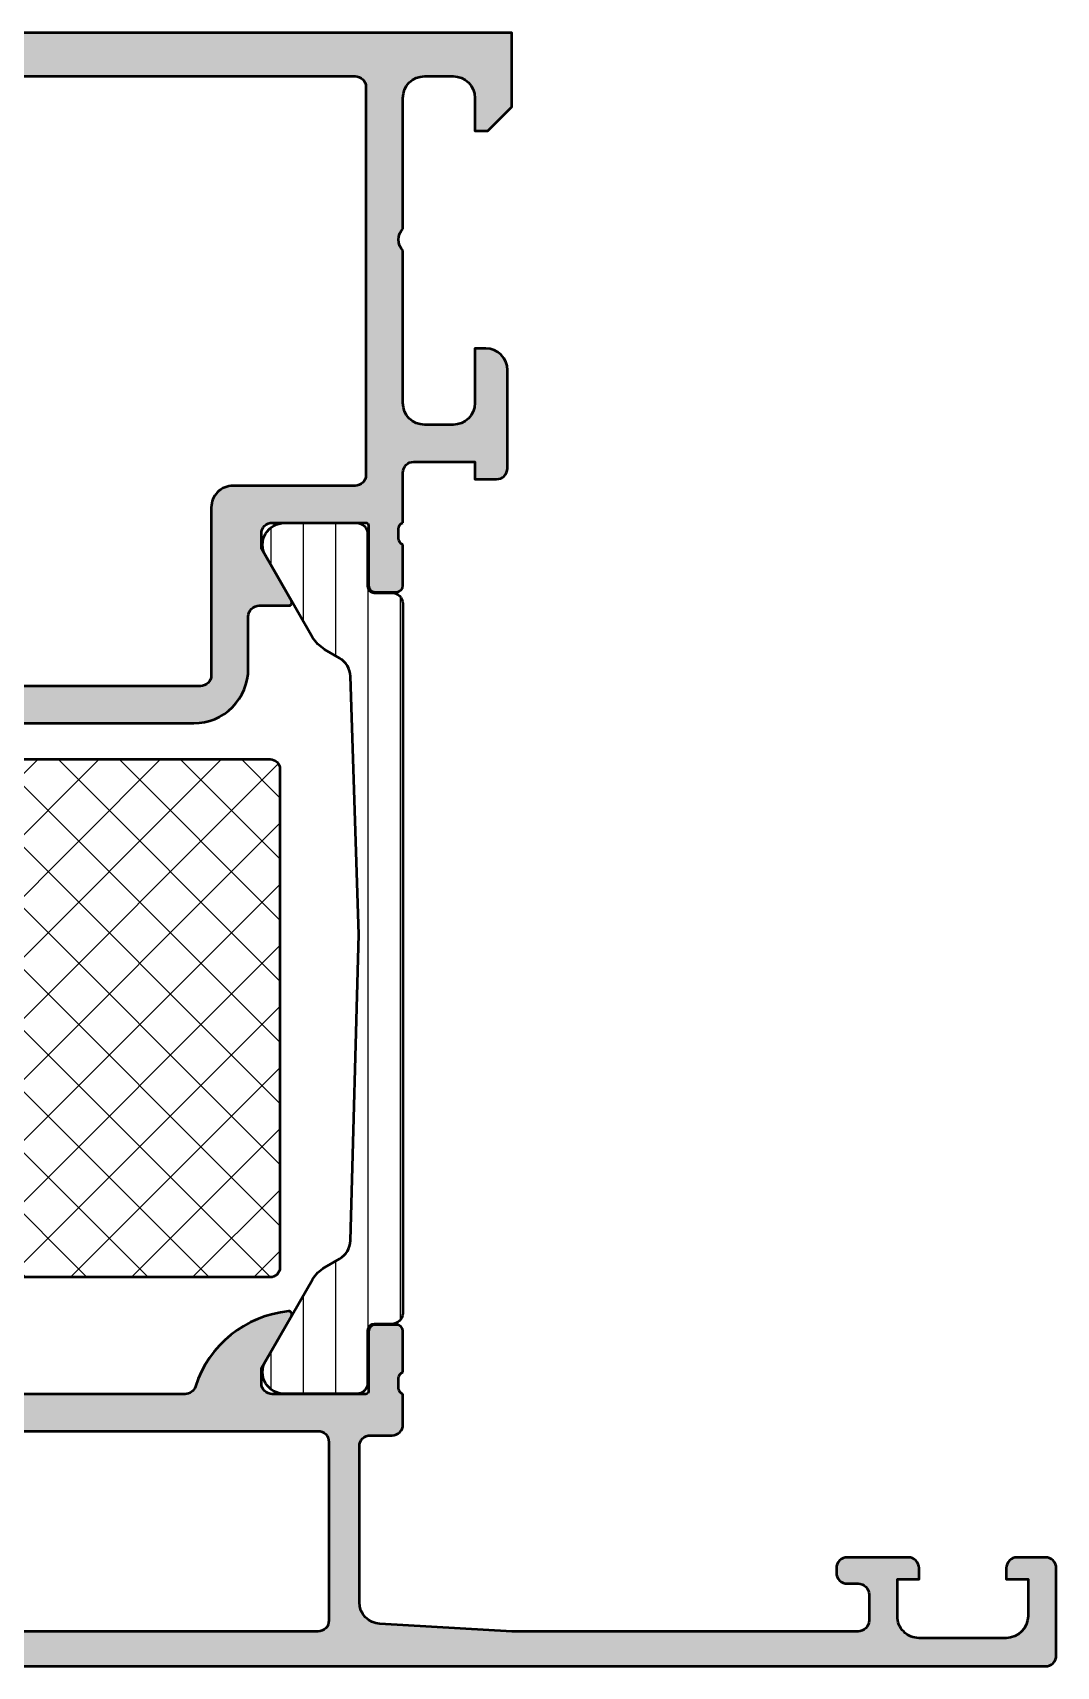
# Model space of a CAD drawing. Extents: x 0 to 94, y 0 to 75.
# Drawn here: x 47 to 94, y 0 to 75 of the extents above; entities that cross this region are included whole.
import ezdxf

# ---------------------------------------------------------------- set-up
doc = ezdxf.new("R2010")
doc.units = 0
for name, color, linetype, lineweight in [('0S-Alu contour', 7, 'Continuous', 50), ('0S-Alu hatch', 252, 'Continuous', 25), ('0S-Plastic contour', 254, 'Continuous', 50), ('0S-Plastic hatch', 253, 'Continuous', 25), ('0S-PT contour', 91, 'Continuous', 50), ('0S-PT hatch', 103, 'Continuous', 25)]:
    doc.layers.add(name, color=color, linetype=linetype, lineweight=lineweight)

# ---------------------------------------------------------------- blocks, each defined once
blk = doc.blocks.new('398040__D6423D9F_69EB_4BC4_9C92_536BFC3D5A5B_')
at = {"layer": '0S-Alu hatch'}
h = blk.add_hatch(color=256, dxfattribs=at)
edge = h.paths.add_edge_path()
edge.add_line((24.99995243549416, 75), (24.99995243549302, 71.60000610351605))
edge.add_line((24.99995243549302, 71.60000610351605), (26.09995090961514, 70.50000000000014))
edge.add_line((26.09995090961514, 70.50000000000014), (26.69994938373612, 70.50000000000011))
edge.add_line((26.69994938373612, 70.50000000000011), (26.69994938373578, 72.00012054488425))
edge.add_ellipse((27.69995490333399, 72.00011502528507), major_axis=(-1.000005519613444, 0), ratio=1, start_angle=270.0003162478584, end_angle=359.99968375205344, ccw=False)
edge.add_line((27.69994938373714, 73.00012054488329), (28.99994480608823, 73.00012054488323))
edge.add_ellipse((28.99996006500485, 72.0001281744037), major_axis=(-0.9999923705959503, 0), ratio=1, start_angle=179.9991257291162, end_angle=270.00087427819267, ccw=False)
edge.add_line((29.99995243548438, 72.00011291561464), (29.99994480609886, 65.99999995296697))
edge.add_ellipse((29.47499722586679, 65.50000761257805), major_axis=(-0.7249567590133342, 0), ratio=1, start_angle=136.3947622149098, end_angle=223.6052377851353, ccw=False)
edge.add_line((29.99994480609926, 65.00001527218951), (29.99999809265172, 57.99999972534704))
edge.add_ellipse((28.99993929492219, 58.00005852307638), major_axis=(-1.000058799458011, 0), ratio=1, start_angle=90.00336866361289, end_angle=179.996631336242, ccw=False)
edge.add_line((28.99999809265067, 56.99999972534684), (27.69994926452629, 56.99999972534735))
edge.add_ellipse((27.70003678120887, 58.00008712281035), major_axis=(-1.000087401292255, 0), ratio=1, start_angle=0.0050070680665044165, end_angle=89.99498610166597, ccw=False)
edge.add_line((26.69994938373544, 57.99999972534884), (26.69994938373581, 60.50001525878903))
edge.add_line((26.69994938373581, 60.50001525878903), (26.19994938372569, 60.50001525878887))
edge.add_arc((26.19992649467931, 59.5000381462446), 0.9999771128062166, 89.9986885242292, 180.0034971356453)
edge.add_line((25.19994938373578, 59.4999771111102), (25.20001041889223, 54.99999972534706))
edge.add_arc((25.69997967827181, 54.99997661371029), 0.4999692599137589, 179.9973514386468, 270.0035228322613)
edge.add_line((25.70001041889271, 54.50000735474157), (26.70001041889192, 54.49999972534715))
edge.add_line((26.70001041889192, 54.49999972534715), (26.70001041889192, 55.29999514771066))
edge.add_line((26.70001041889192, 55.29999514771066), (29.49999809265192, 55.29999514771057))
edge.add_ellipse((29.49999809265197, 54.79999514771072), major_axis=(-0.4999999999998579, 0), ratio=1, start_angle=180, end_angle=270.00000000000614, ccw=False)
edge.add_line((29.99999809265183, 54.79999514771072), (29.99999809265137, 52.50033720962844))
edge.add_ellipse((29.92116164610833, 52.23281661763532), major_axis=(-0.2788950563274364, 0), ratio=1, start_angle=178.8354106259032, end_angle=253.5801235805065, ccw=False)
edge.add_line((30.19999909265138, 52.22714820963695), (30.19999909265138, 51.77355420963696))
edge.add_ellipse((29.92113099700821, 51.76789355015989), major_axis=(-0.2789255417371471, 0), ratio=1, start_angle=106.42459455535419, end_angle=181.1628700728881, ccw=False)
edge.add_line((29.99999809265137, 51.50035020963695), (29.99999809265137, 49.62033920962844))
edge.add_arc((30.29999809265138, 49.62033920962844), 0.3000000000000043, 180, 270)
edge.add_line((30.29999809265138, 49.32033920962844), (31.27997241169416, 49.32033920962844))
edge.add_arc((31.27997241169416, 49.62033920962845), 0.3000000000000043, 269.9999999999993, 360)
edge.add_line((31.57997241169416, 49.62033920962845), (31.57997241169416, 52.38033720962843))
edge.add_ellipse((31.69997241169375, 52.38033720962842), major_axis=(-0.1199999999995818, 0), ratio=1, start_angle=270.0000000000034, end_angle=360, ccw=False)
edge.add_line((31.69997241169374, 52.500337209628), (35.99995505402013, 52.50034669530624))
edge.add_ellipse((35.99996537413063, 52.00035701541654), major_axis=(-0.4999896799961939, 0), ratio=1, start_angle=179.9988173780284, end_angle=270.00118262196145, ccw=False)
edge.add_line((36.49995505402033, 52.00034669530595), (36.4999550540201, 51.30034974706417))
edge.add_line((36.4999550540201, 51.30034974706417), (35.11171042511422, 48.89582399022776))
edge.add_arc((35.23867146797479, 48.83914027023604), 0.1390401039856604, 155.9408883990604, 266.6087467658954)
edge.add_line((35.23044669220398, 48.70034364354842), (36.59995505401506, 48.70034364354841))
edge.add_ellipse((36.59995505401982, 48.20034364354854), major_axis=(-0.4999999999998721, 0), ratio=1, start_angle=180, end_angle=270.0000000005455, ccw=False)
edge.add_line((37.0999550540197, 48.20034364354854), (37.09995505402029, 45.80003967285242))
edge.add_arc((39.59995505402071, 45.8000396728522), 2.500000000000415, 180, 270)
edge.add_line((39.59995505402071, 43.30003967285178), (54.39983322620389, 43.30003967285211))
edge.add_arc((54.3998332262039, 45.80003967285222), 2.500000000000113, 269.9999999999998, 360)
edge.add_line((56.89983322620402, 45.80003967285222), (56.89983322620401, 48.20034364354868))
edge.add_ellipse((57.39983322620318, 48.20034364354857), major_axis=(-0.4999999999991687, 0), ratio=1, start_angle=269.99999999941866, end_angle=360, ccw=False)
edge.add_line((57.39983322620825, 48.70034364354774), (58.76934158802057, 48.70034364354774))
edge.add_arc((58.76111681224931, 48.83914027023583), 0.1390401039861504, 273.3912532342744, 384.0591116010899)
edge.add_line((58.88807785511018, 48.89582399022808), (57.49983322620393, 51.30034974706317))
edge.add_line((57.49983322620393, 51.30034974706317), (57.49983322620416, 52.00034669530556))
edge.add_ellipse((57.99982290609392, 52.00035701541648), major_axis=(-0.4999896799962792, 0), ratio=1, start_angle=-90.00118262192979, end_angle=0.0011826219716795094, ccw=False)
edge.add_line((57.99983322620415, 52.50034669530625), (62.29989964477818, 52.5003372094434))
edge.add_ellipse((62.29989964477819, 52.38038557645545), major_axis=(-0.1199516329879557, 0), ratio=1, start_angle=180, end_angle=270.0000000000034, ccw=False)
edge.add_line((62.41985127776614, 52.38038557645545), (62.41985127776615, 49.62038757645546))
edge.add_arc((62.71985127776616, 49.62038757645546), 0.3000000000000078, 180, 269.9999999999986)
edge.add_line((62.71985127776615, 49.32038757645544), (63.69982559680894, 49.32038757645544))
edge.add_arc((63.69982559680894, 49.62038757645544), 0.3000000000000043, 270, 360)
edge.add_line((63.99982559680895, 49.62038757645544), (63.99982559680894, 51.50039857646396))
edge.add_ellipse((64.0786926924521, 51.7679419169869), major_axis=(-0.2789255417371579, 0), ratio=1, start_angle=-1.1628700728853119, end_angle=73.57540544464553, ccw=False)
edge.add_line((63.79982459680894, 51.77360257646395), (63.79982459680894, 52.22719657646395))
edge.add_ellipse((64.07866204335198, 52.2328649844623), major_axis=(-0.2788950563274444, 0), ratio=1, start_angle=-73.58012358050678, end_angle=1.1645893740924862, ccw=False)
edge.add_line((63.99982559680895, 52.50038557645543), (63.99982559680974, 54.79999514771055))
edge.add_ellipse((64.49982559680988, 54.79999514771055), major_axis=(-0.5000000000001421, 0), ratio=1, start_angle=270.0000000000049, end_angle=360, ccw=False)
edge.add_line((64.49982559680984, 55.29999514771069), (67.29981327056917, 55.29999514771077))
edge.add_line((67.29981327056917, 55.29999514771077), (67.29981327056917, 54.49999972534715))
edge.add_line((67.29981327056917, 54.49999972534715), (68.29981327056919, 54.50000735474154))
edge.add_arc((68.29984401118968, 54.99997661370997), 0.4999692599134721, 269.9964771677863, 360.0026485613531)
edge.add_line((68.79981327056898, 54.99999972534698), (68.79987430572521, 59.49999972534691))
edge.add_arc((67.79978683515606, 59.49991225477811), 1.000087474394374, 0.0050112559646679, 89.99498874390596)
edge.add_line((67.79987430572521, 60.49999972534727), (67.29987430572521, 60.49999972534727))
edge.add_line((67.29987430572521, 60.49999972534727), (67.2998743057251, 57.99999972534749))
edge.add_ellipse((66.29978690825193, 58.00008712280988), major_axis=(-1.00008740129199, 0), ratio=1, start_angle=90.00501389832527, end_angle=179.994992931788, ccw=False)
edge.add_line((66.29987442493436, 56.99999972534715), (64.99982559680984, 56.99999972534738))
edge.add_ellipse((64.99988439453864, 58.00005852307641), major_axis=(-1.000058799457517, 0), ratio=1, start_angle=0.0033686637580103707, end_angle=89.99663133636858, ccw=False)
edge.add_line((63.99982559680961, 57.99999972534539), (63.99982559680962, 64.99999972534727))
edge.add_ellipse((64.52466493712814, 65.49999972534727), major_axis=(-0.7248836686986221, 0), ratio=1, start_angle=-43.61157673630481, end_angle=43.611576736304926, ccw=False)
edge.add_line((63.99982559680961, 65.99999972534727), (63.99982559680973, 72.00043483925435))
edge.add_ellipse((64.99988040549736, 72.00038766035017), major_axis=(-1.000054809800514, 0), ratio=1, start_angle=270.0031401344282, end_angle=359.997296995918, ccw=False)
edge.add_line((64.99982559680879, 73.00044246864877), (66.29987442493453, 73.00044246864852))
edge.add_ellipse((66.29978797931878, 72.0003561415644), major_axis=(-1.000086330820204, 0), ratio=1, start_angle=180.0053828449331, end_angle=269.9950474586109, ccw=False)
edge.add_line((67.29987430572545, 72.00045009804212), (67.2998743057251, 70.49999257278967))
edge.add_line((67.2998743057251, 70.49999257278967), (67.89984989166341, 70.49999257278986))
edge.add_line((67.89984989166341, 70.49999257278986), (68.99982548237324, 71.5999679203088))
edge.add_line((68.99982548237324, 71.5999679203088), (68.99982548237338, 75.00000000000034))
edge.add_line((68.99982548237338, 75.00000000000034), (24.99995243549416, 75))
edge = h.paths.add_edge_path()
edge.add_ellipse((32.19994785808963, 72.50000305175814), major_axis=(-0.5000000002325466, 0), ratio=1, start_angle=269.99825147215273, end_angle=360, ccw=False)
edge.add_line((32.19996311687363, 73.00000305175784), (61.79981033802074, 73.00000305175809))
edge.add_ellipse((61.79980759715278, 72.50000031089013), major_axis=(-0.500002740875468, 0), ratio=1, start_angle=180.0003140784808, end_angle=269.9996859213895, ccw=False)
edge.add_line((62.29981033802074, 72.50000305175763), (62.29981033802051, 54.70034974706374))
edge.add_ellipse((61.79981033802034, 54.70034974706374), major_axis=(-0.5000000000001706, 0), ratio=1, start_angle=90.00000000000648, end_angle=180, ccw=False)
edge.add_line((61.7998103380204, 54.20034974706357), (56.19983780384075, 54.20034974706414))
edge.add_arc((56.19983575667692, 53.20035179422808), 0.9999979528381494, 89.99988270591233, 180.0001172937092)
edge.add_line((55.19983780384087, 53.20034974706402), (55.19981491565716, 45.49999694824267))
edge.add_ellipse((54.6998041834736, 45.50003819936842), major_axis=(-0.5000107338851818, 0), ratio=1, start_angle=90.00210403669132, end_angle=179.99527307066, ccw=False)
edge.add_line((54.69982254505169, 45.00002746582038), (39.2999657351727, 45.00002746582048))
edge.add_ellipse((39.29998409675091, 45.50003819936842), major_axis=(-0.5000107338850684, 0), ratio=1, start_angle=0.004726929340108654, end_angle=89.99789596329572, ccw=False)
edge.add_line((38.79997336456746, 45.49999694824225), (38.79995047638363, 53.20034974707034))
edge.add_arc((37.79995252354741, 53.20035179422757), 0.99999795283832, 359.9998827062908, 450.0001172940974)
edge.add_line((37.79995047638341, 54.20034974706379), (32.19994785785674, 54.20034974706379))
edge.add_ellipse((32.19994785785685, 54.70034974706369), major_axis=(-0.4999999999998864, 0), ratio=1, start_angle=0, end_angle=89.99999999998698, ccw=False)
edge.add_line((31.69994785785696, 54.70034974706369), (31.69994785785708, 72.50000305175814))
at = {"layer": '0S-Alu contour', "color": 7}
for points in [[(24.99995243549416, 75), (24.99995243549302, 71.60000610351605), (26.09995090961514, 70.50000000000014), (26.69994938373612, 70.50000000000011), (26.69994938373578, 72.00012054488425)], [(67.29987430572545, 72.00045009804212), (67.2998743057251, 70.49999257278967), (67.89984989166341, 70.49999257278986), (68.99982548237324, 71.5999679203088), (68.99982548237338, 75.00000000000034), (24.99995243549416, 75)], [(27.69994938373714, 73.00012054488329), (28.99994480608823, 73.00012054488323)], [(32.19996311687363, 73.00000305175784), (61.79981033802074, 73.00000305175809)], [(64.99982559680879, 73.00044246864877), (66.29987442493453, 73.00044246864852)], [(31.69994785785696, 54.70034974706369), (31.69994785785708, 72.50000305175814)], [(62.29981033802074, 72.50000305175763), (62.29981033802051, 54.70034974706374)], [(63.99982559680961, 65.99999972534727), (63.99982559680973, 72.00043483925435)], [(29.99995243548438, 72.00011291561464), (29.99994480609886, 65.99999995296697)], [(29.99994480609926, 65.00001527218951), (29.99999809265172, 57.99999972534704)], [(63.99982559680961, 57.99999972534539), (63.99982559680962, 64.99999972534727)], [(26.69994938373544, 57.99999972534884), (26.69994938373581, 60.50001525878903), (26.19994938372569, 60.50001525878887)], [(67.79987430572521, 60.49999972534727), (67.29987430572521, 60.49999972534727), (67.2998743057251, 57.99999972534749)], [(25.19994938373578, 59.4999771111102), (25.20001041889223, 54.99999972534706)], [(68.79981327056898, 54.99999972534698), (68.79987430572521, 59.49999972534691)], [(28.99999809265067, 56.99999972534684), (27.69994926452629, 56.99999972534735)], [(66.29987442493436, 56.99999972534715), (64.99982559680984, 56.99999972534738)], [(25.70001041889271, 54.50000735474157), (26.70001041889192, 54.49999972534715), (26.70001041889192, 55.29999514771066), (29.49999809265192, 55.29999514771057)], [(29.99999809265183, 54.79999514771072), (29.99999809265137, 52.50033720962844)], [(63.99982559680895, 52.50038557645543), (63.99982559680974, 54.79999514771055)], [(64.49982559680984, 55.29999514771069), (67.29981327056917, 55.29999514771077), (67.29981327056917, 54.49999972534715), (68.29981327056919, 54.50000735474154)], [(37.79995047638341, 54.20034974706379), (32.19994785785674, 54.20034974706379)], [(61.7998103380204, 54.20034974706357), (56.19983780384075, 54.20034974706414)], [(31.69997241169374, 52.500337209628), (35.99995505402013, 52.50034669530624)], [(38.79997336456746, 45.49999694824225), (38.79995047638363, 53.20034974707034)], [(55.19983780384087, 53.20034974706402), (55.19981491565716, 45.49999694824267)], [(57.99983322620415, 52.50034669530625), (62.29989964477818, 52.5003372094434)], [(30.19999909265138, 52.22714820963695), (30.19999909265138, 51.77355420963696)], [(31.57997241169416, 49.62033920962845), (31.57997241169416, 52.38033720962843)], [(36.49995505402033, 52.00034669530595), (36.4999550540201, 51.30034974706417), (35.11171042511422, 48.89582399022776)], [(58.88807785511018, 48.89582399022808), (57.49983322620393, 51.30034974706317), (57.49983322620416, 52.00034669530556)], [(62.41985127776614, 52.38038557645545), (62.41985127776615, 49.62038757645546)], [(63.79982459680894, 51.77360257646395), (63.79982459680894, 52.22719657646395)], [(29.99999809265137, 51.50035020963695), (29.99999809265137, 49.62033920962844)], [(63.99982559680895, 49.62038757645544), (63.99982559680894, 51.50039857646396)], [(30.29999809265138, 49.32033920962844), (31.27997241169416, 49.32033920962844)], [(62.71985127776615, 49.32038757645544), (63.69982559680894, 49.32038757645544)], [(35.23044669220398, 48.70034364354842), (36.59995505401506, 48.70034364354841)], [(37.0999550540197, 48.20034364354854), (37.09995505402029, 45.80003967285242)], [(56.89983322620402, 45.80003967285222), (56.89983322620401, 48.20034364354868)], [(57.39983322620825, 48.70034364354774), (58.76934158802057, 48.70034364354774)], [(54.69982254505169, 45.00002746582038), (39.2999657351727, 45.00002746582048)], [(39.59995505402071, 43.30003967285178), (54.39983322620389, 43.30003967285211)]]:
    blk.add_lwpolyline(points, dxfattribs=at)
at = {"layer": '0S-Alu contour', "color": 7, "extrusion": (0, 0, -1)}
for centre, radius, start, end in [((-27.69995490333399, 72.00011502528507), 1.000005519613444, 0.0003162479465275, 89.9996837521416), ((-28.99996006500485, 72.0001281744037), 0.9999923705959503, 89.99912572180733, 180.0008742708838), ((-32.19994785808963, 72.50000305175814), 0.5000000002325466, 0, 90.00174852784727), ((-61.79980759715278, 72.50000031089013), 0.500002740875468, 90.00031407861044, 179.9996859215192), ((-64.99988040549736, 72.00038766035017), 1.000054809800514, 0.0027030040819815, 89.9968598655718), ((-66.29978797931878, 72.0003561415644), 1.000086330820204, 90.00495254138909, 179.9946171550669), ((-29.47499722586679, 65.50000761257805), 0.7249567590133342, 136.3947622148647, 223.6052377850902), ((-64.52466493712814, 65.49999972534727), 0.7248836686986221, 316.3884232636951, 43.61157673630487), ((-27.70003678120887, 58.00008712281035), 1.000087401292255, 270.005013898334, 359.9949929319335), ((-28.99993929492219, 58.00005852307638), 1.000058799458011, 180.003368663758, 269.9966313363871), ((-64.99988439453864, 58.00005852307641), 1.000058799457517, 270.0033686636314, 359.996631336242), ((-66.29978690825193, 58.00008712280988), 1.00008740129199, 180.0050070682121, 269.9949861016747), ((-29.49999809265197, 54.79999514771072), 0.4999999999998579, 89.99999999999388, 180), ((-64.49982559680988, 54.79999514771055), 0.5000000000001421, 0, 89.99999999999511), ((-32.19994785785685, 54.70034974706369), 0.4999999999998864, 270.000000000013, 0), ((-61.79981033802034, 54.70034974706374), 0.5000000000001706, 180, 269.9999999999935), ((-29.92116164610833, 52.23281661763532), 0.2788950563274364, 106.4198764194935, 181.1645893740969), ((-31.69997241169375, 52.38033720962842), 0.1199999999995818, 0, 89.99999999999662), ((-35.99996537413063, 52.00035701541654), 0.4999896799961939, 89.99881737803852, 180.0011826219717), ((-57.99982290609392, 52.00035701541648), 0.4999896799962792, 359.9988173780283, 90.00118262192973), ((-62.29989964477819, 52.38038557645545), 0.1199516329879557, 89.99999999999662, 180), ((-64.07866204335198, 52.2328649844623), 0.2788950563274444, 358.8354106259075, 73.58012358050688), ((-29.92113099700821, 51.76789355015989), 0.2789255417371471, 178.8371299271119, 253.5754054446458), ((-64.0786926924521, 51.7679419169869), 0.2789255417371579, 286.4245945553545, 1.162870072885284), ((-36.59995505401982, 48.20034364354854), 0.4999999999998721, 89.99999999945447, 180), ((-57.39983322620318, 48.20034364354857), 0.4999999999991687, 0, 90.00000000058134), ((-39.29998409675091, 45.50003819936842), 0.5000107338850684, 270.0021040367043, 359.9952730706599), ((-54.6998041834736, 45.50003819936842), 0.5000107338851818, 180.0047269293401, 269.9978959633087)]:
    blk.add_arc(centre, radius, start, end, dxfattribs=at)
at = {"layer": '0S-Alu contour', "color": 7}
for centre, radius, start, end in [((26.19992649467931, 59.5000381462446), 0.9999771128062166, 89.9986885242292, 180.0034971356453), ((67.79978683515606, 59.49991225477811), 1.000087474394374, 0.0050112559646679, 89.99498874390596), ((25.69997967827181, 54.99997661371029), 0.4999692599137589, 179.9973514386468, 270.0035228322613), ((68.29984401118968, 54.99997661370997), 0.4999692599134721, 269.9964771677863, 0.0026485613531484), ((37.79995252354741, 53.20035179422757), 0.99999795283832, 359.9998827062908, 90.00011729409745), ((56.19983575667692, 53.20035179422808), 0.9999979528381494, 89.99988270591233, 180.0001172937092), ((30.29999809265138, 49.62033920962844), 0.3000000000000043, 180, 270), ((31.27997241169416, 49.62033920962845), 0.3000000000000043, 269.9999999999993, 0), ((62.71985127776616, 49.62038757645546), 0.3000000000000078, 180, 269.9999999999986), ((63.69982559680894, 49.62038757645544), 0.3000000000000043, 270, 0), ((35.23867146797479, 48.83914027023604), 0.1390401039856604, 155.9408883990604, 266.6087467658954), ((58.76111681224931, 48.83914027023583), 0.1390401039861504, 273.3912532342744, 24.05911160108992), ((39.59995505402071, 45.8000396728522), 2.500000000000415, 180, 270), ((54.3998332262039, 45.80003967285222), 2.500000000000113, 269.9999999999998, 0)]:
    blk.add_arc(centre, radius, start, end, dxfattribs=at)
blk = doc.blocks.new('284163__546F967D_6F1C_4432_9A9B_F258672EC8F9___E238F532_0424_4EE8_80FB_3E079878CF93_')
at = {"layer": '0S-Plastic hatch'}
h = blk.add_hatch(dxfattribs=at)
h.set_pattern_fill('ANSI31', color=256, scale=0.4680000000000001, angle=45, style=0)
h.set_pattern_definition([(90, (0, 0), (-1.4859, 0), [])])
edge = h.paths.add_edge_path()
edge.add_line((63.98998226549861, 48.79000032109066), (63.98997958752875, 16.20999700093947))
edge.add_ellipse((63.48998226549843, 16.20999432203023), major_axis=(-0.4999973220374942, 0), ratio=1, start_angle=89.99969301797529, end_angle=180.000306982385, ccw=False)
edge.add_line((63.48997958658924, 15.70999699999991), (62.67964825325612, 15.70999700000002))
edge.add_arc((62.67964825325612, 15.40999699999995), 0.3000000000000682, 90, 180)
edge.add_line((62.37964825325605, 15.40999699999995), (62.37998288256221, 13.00999861706371))
edge.add_ellipse((61.87998690512351, 13.00999597743874), major_axis=(-0.4999959774456685, 0), ratio=1, start_angle=89.99969751880508, end_angle=180.0003024817733, ccw=False)
edge.add_line((61.87998426549836, 12.51000000000004), (58.5648215786822, 12.51000000000002))
edge.add_ellipse((58.55294413560235, 13.50992946068495), major_axis=(-0.9999999999998795, 0), ratio=1, start_angle=-29.999996599349117, end_angle=90.68054336164488, ccw=False)
edge.add_line((57.68691870214174, 14.00992940928407), (59.85388223066275, 17.76322085329159))
edge.add_ellipse((61.1529203808524, 17.01322093039322), major_axis=(-1.499999999998574, 0), ratio=1, start_angle=299.9950461054335, end_angle=330.0000034006368, ccw=False)
edge.add_line((60.40303270079153, 18.31232387754123), (61.09103378641191, 18.70946217909628))
edge.add_arc((60.59110866637054, 19.57553081052881), 0.9999999999998941, 299.995046105458, 358.0947021428511)
edge.add_line((61.5905558123444, 19.54228321806741), (61.97199781892186, 33.59999999905989))
edge.add_line((61.97199781892186, 33.59999999905989), (61.5905558123444, 45.4577167819324))
edge.add_arc((60.5911086663701, 45.42446918947081), 1.000000000000317, 1.90529785715967, 60.00495389454986)
edge.add_line((61.09103378641157, 46.29053782090376), (60.40303270079153, 46.68767612245876))
edge.add_ellipse((61.15292038085328, 47.98677906960756), major_axis=(-1.499999999999699, 0), ratio=1, start_angle=29.999996599353096, end_angle=60.004953894552216, ccw=False)
edge.add_line((59.85388223066252, 47.23677914670886), (57.68691870214161, 50.99007059071592))
edge.add_ellipse((58.55294413560224, 51.49007053931506), major_axis=(-0.9999999999999148, 0), ratio=1, start_angle=-90.68054336164442, end_angle=29.9999965993498, ccw=False)
edge.add_line((58.56482157868208, 52.49000000000002), (61.87998426549848, 52.49000000000002))
edge.add_ellipse((61.87998690512357, 51.9900040225612), major_axis=(-0.4999959774457893, 0), ratio=1, start_angle=179.9996975194317, end_angle=270.0003024811883, ccw=False)
edge.add_line((62.37998288256239, 51.99000138294152), (62.37964825325616, 49.59000299999998))
edge.add_arc((62.67964825325609, 49.59000299999994), 0.2999999999999687, 180, 270.0000000000054)
edge.add_line((62.67964825325612, 49.29000299999997), (63.48997958658936, 49.29000299999997))
edge.add_ellipse((63.48998226551284, 48.7900030000142), major_axis=(-0.4999999999929444, 0), ratio=1, start_angle=179.9996930188024, end_angle=270.00030698201886, ccw=False)
at = {"layer": '0S-Plastic contour', "color": 7}
for points in [[(58.56482157868208, 52.49000000000002), (61.87998426549848, 52.49000000000002)], [(62.37998288256239, 51.99000138294152), (62.37964825325616, 49.59000299999998)], [(59.85388223066252, 47.23677914670886), (57.68691870214161, 50.99007059071592)], [(62.67964825325612, 49.29000299999997), (63.48997958658936, 49.29000299999997)], [(63.98998226549861, 48.79000032109066), (63.98997958752875, 16.20999700093947)], [(61.09103378641157, 46.29053782090376), (60.40303270079153, 46.68767612245876)], [(61.5905558123444, 19.54228321806741), (61.97199781892186, 33.59999999905989), (61.5905558123444, 45.4577167819324)], [(60.40303270079153, 18.31232387754123), (61.09103378641191, 18.70946217909628)], [(57.68691870214174, 14.00992940928407), (59.85388223066275, 17.76322085329159)], [(62.37964825325605, 15.40999699999995), (62.37998288256221, 13.00999861706371)], [(63.48997958658924, 15.70999699999991), (62.67964825325612, 15.70999700000002)], [(61.87998426549836, 12.51000000000004), (58.5648215786822, 12.51000000000002)]]:
    blk.add_lwpolyline(points, dxfattribs=at)
at = {"layer": '0S-Plastic contour', "color": 7, "extrusion": (0, 0, -1)}
for centre, radius, start, end in [((-58.55294413560224, 51.49007053931506), 0.9999999999999148, 330.0000034006502, 90.6805433616445), ((-61.87998690512357, 51.9900040225612), 0.4999959774457893, 89.99969751881169, 180.0003024805684), ((-63.48998226551284, 48.7900030000142), 0.4999999999929444, 89.99969301798114, 180.0003069811977), ((-61.15292038085328, 47.98677906960756), 1.499999999999699, 299.9950461054478, 330.000003400647), ((-61.1529203808524, 17.01322093039322), 1.499999999998574, 29.99999659936324, 60.00495389456648), ((-63.48998226549843, 16.20999432203023), 0.4999973220374942, 179.999693017615, 270.0003069820247), ((-58.55294413560235, 13.50992946068495), 0.9999999999998795, 269.3194566383551, 29.9999965993491), ((-61.87998690512351, 13.00999597743874), 0.4999959774456685, 179.9996975182267, 270.0003024811949)]:
    blk.add_arc(centre, radius, start, end, dxfattribs=at)
at = {"layer": '0S-Plastic contour', "color": 7}
for centre, radius, start, end in [((62.67964825325609, 49.59000299999994), 0.2999999999999687, 180, 270.0000000000054), ((60.5911086663701, 45.42446918947081), 1.000000000000317, 1.90529785715967, 60.00495389454986), ((60.59110866637054, 19.57553081052881), 0.9999999999998941, 299.995046105458, 358.0947021428511), ((62.67964825325612, 15.40999699999995), 0.3000000000000682, 90, 180)]:
    blk.add_arc(centre, radius, start, end, dxfattribs=at)
blk = doc.blocks.new('381910__1972AB3C_1F6B_4D9B_8825_583B010D687E_')
at = {"layer": '0S-PT hatch'}
h = blk.add_hatch(dxfattribs=at)
h.set_pattern_fill('ANSI37', color=256, scale=0.625, angle=90, style=0)
h.set_pattern_definition([(135, (0, 0), (-1.403165018917055, -1.403165018917055), []), (225, (0, 0), (1.403165018917055, -1.403165018917055), [])])
edge = h.paths.add_edge_path()
edge.add_line((58.34999809265136, 41.19001272907999), (58.34999809265139, 18.31001272908))
edge.add_ellipse((57.89999809265141, 18.31001272907999), major_axis=(-0.4499999999999816, 0), ratio=1, start_angle=90.00000000000091, end_angle=180, ccw=False)
edge.add_line((57.89999809265141, 17.86001272908), (41.59999809265137, 17.86001272907995))
edge.add_ellipse((41.5999980926514, 18.11001272907996), major_axis=(-0.2500000000000142, 0), ratio=1, start_angle=0, end_angle=89.99999999999352, ccw=False)
edge.add_line((41.34999809265138, 18.11001272907995), (41.34999809265136, 18.31001272908))
edge.add_arc((40.99999809265134, 18.31001272907999), 0.3500000000000227, 0, 180)
edge.add_line((40.64999809265131, 18.31001272907999), (40.64999809265143, 18.11001272907999))
edge.add_ellipse((40.39999809265135, 18.11001272908002), major_axis=(-0.250000000000071, 0), ratio=1, start_angle=89.99999999999352, end_angle=180, ccw=False)
edge.add_line((40.39999809265133, 17.86001272907995), (36.89999809265137, 17.86001272907995))
edge.add_ellipse((36.89999809265138, 18.11001272907999), major_axis=(-0.2500000000000391, 0), ratio=1, start_angle=0, end_angle=89.9999999999967, ccw=False)
edge.add_line((36.64999809265135, 18.11001272907999), (36.64999809265137, 18.31001272908))
edge.add_arc((36.29999809265135, 18.31001272907999), 0.3500000000000227, 0, 180)
edge.add_line((35.94999809265133, 18.31001272907999), (35.94999809265144, 18.11001272908))
edge.add_ellipse((35.69999809265141, 18.11001272908004), major_axis=(-0.2500000000000355, 0), ratio=1, start_angle=89.99999999998528, end_angle=180, ccw=False)
edge.add_line((35.69999809265134, 17.86001272908), (34.53589647745107, 17.86001272908))
edge.add_ellipse((34.53589647978386, 18.0100127374173), major_axis=(-0.1500000083372975, 0), ratio=1, start_angle=59.99999910894451, end_angle=89.99999910894002, ccw=False)
edge.add_line((34.46089647359496, 17.88010892079572), (33.42409399030521, 18.47870698462644))
edge.add_ellipse((34.39909382891555, 20.16745660626694), major_axis=(-1.949999992277206, 0), ratio=1, start_angle=1.7210023747038008, end_angle=60.00000534460821, ccw=False)
edge.add_line((32.44997344557945, 20.10889295589521), (32.0553517598373, 32.1336550797958))
edge.add_ellipse((42.0002500139141, 32.46001277071362), major_axis=(-9.950251787083642, 0), ratio=1, start_angle=-1.8796724993551948, end_angle=1.8795778186358802, ccw=False)
edge.add_line((32.05535229915378, 32.78638689547874), (32.31312611115522, 40.72117250463985))
edge.add_ellipse((33.26261495700184, 40.69001272908002), major_axis=(-0.9500000000000488, 0), ratio=1, start_angle=269.99999999999784, end_angle=358.12037484100483, ccw=False)
edge.add_line((33.26261495700187, 41.64001272908006), (35.69999809265137, 41.64001272908001))
edge.add_ellipse((35.69999809265138, 41.39001272908001), major_axis=(-0.2500000000000071, 0), ratio=1, start_angle=180, end_angle=270.00000000000165, ccw=False)
edge.add_line((35.94999809265138, 41.39001272908003), (35.94999809265138, 41.19001272908))
edge.add_arc((36.29999809265136, 41.19001272908), 0.3499999999999801, 180, 360)
edge.add_line((36.64999809265135, 41.19001272908001), (36.64999809265135, 41.39001272907999))
edge.add_ellipse((36.89999809265133, 41.39001272908), major_axis=(-0.2499999999999858, 0), ratio=1, start_angle=270, end_angle=360, ccw=False)
edge.add_line((36.89999809265133, 41.64001272907999), (40.39999809265144, 41.64001272908))
edge.add_ellipse((40.39999809265144, 41.39001272908002), major_axis=(-0.2499999999999858, 0), ratio=1, start_angle=180, end_angle=270, ccw=False)
edge.add_line((40.64999809265143, 41.39001272908005), (40.6499980926514, 41.19001272908001))
edge.add_arc((40.99999809265137, 41.19001272908), 0.3499999999999801, 180, 360)
edge.add_line((41.34999809265136, 41.19001272908), (41.34999809265138, 41.39001272908005))
edge.add_ellipse((41.59999809265133, 41.39001272908005), major_axis=(-0.2499999999999432, 0), ratio=1, start_angle=270.00000000000324, end_angle=360, ccw=False)
edge.add_line((41.59999809265132, 41.64001272908), (57.89999809265133, 41.64001272908001))
edge.add_ellipse((57.89999809265133, 41.19001272907999), major_axis=(-0.4500000000000313, 0), ratio=1, start_angle=180, end_angle=270, ccw=False)
at = {"layer": '0S-PT contour', "color": 7}
for points in [[(33.26261495700187, 41.64001272908006), (35.69999809265137, 41.64001272908001)], [(35.94999809265138, 41.39001272908003), (35.94999809265138, 41.19001272908)], [(36.64999809265135, 41.19001272908001), (36.64999809265135, 41.39001272907999)], [(36.89999809265133, 41.64001272907999), (40.39999809265144, 41.64001272908)], [(40.64999809265143, 41.39001272908005), (40.6499980926514, 41.19001272908001)], [(41.34999809265136, 41.19001272908), (41.34999809265138, 41.39001272908005)], [(41.59999809265132, 41.64001272908), (57.89999809265133, 41.64001272908001)], [(32.05535229915378, 32.78638689547874), (32.31312611115522, 40.72117250463985)], [(58.34999809265136, 41.19001272907999), (58.34999809265139, 18.31001272908)], [(32.44997344557945, 20.10889295589521), (32.0553517598373, 32.1336550797958)], [(34.46089647359496, 17.88010892079572), (33.42409399030521, 18.47870698462644)], [(35.94999809265133, 18.31001272907999), (35.94999809265144, 18.11001272908)], [(36.64999809265135, 18.11001272907999), (36.64999809265137, 18.31001272908)], [(40.64999809265131, 18.31001272907999), (40.64999809265143, 18.11001272907999)], [(41.34999809265138, 18.11001272907995), (41.34999809265136, 18.31001272908)], [(35.69999809265134, 17.86001272908), (34.53589647745107, 17.86001272908)], [(40.39999809265133, 17.86001272907995), (36.89999809265137, 17.86001272907995)], [(57.89999809265141, 17.86001272908), (41.59999809265137, 17.86001272907995)]]:
    blk.add_lwpolyline(points, dxfattribs=at)
at = {"layer": '0S-PT contour', "color": 7, "extrusion": (0, 0, -1)}
for centre, radius, start, end in [((-33.26261495700184, 40.69001272908002), 0.9500000000000488, 1.879625158995141, 90.00000000000216), ((-35.69999809265138, 41.39001272908001), 0.2500000000000071, 89.99999999999837, 180), ((-36.89999809265133, 41.39001272908), 0.2499999999999858, 0, 90), ((-40.39999809265144, 41.39001272908002), 0.2499999999999858, 90, 180), ((-41.59999809265133, 41.39001272908005), 0.2499999999999432, 0, 89.99999999999675), ((-57.89999809265133, 41.19001272907999), 0.4500000000000313, 90, 180), ((-42.0002500139141, 32.46001277071362), 9.950251787083642, 358.1204221813641, 1.879672499355122), ((-34.39909382891555, 20.16745660626694), 1.949999992277206, 299.9999946553918, 358.2789976252962), ((-35.69999809265141, 18.11001272908004), 0.2500000000000355, 180, 270.0000000000147), ((-36.89999809265138, 18.11001272907999), 0.2500000000000391, 270.0000000000033, 0), ((-40.39999809265135, 18.11001272908002), 0.250000000000071, 180, 270.0000000000065), ((-41.5999980926514, 18.11001272907996), 0.2500000000000142, 270.0000000000065, 0), ((-57.89999809265141, 18.31001272907999), 0.4499999999999816, 180, 269.9999999999991), ((-34.53589647978386, 18.0100127374173), 0.1500000083372975, 270.0000008910601, 300.0000008910555)]:
    blk.add_arc(centre, radius, start, end, dxfattribs=at)
at = {"layer": '0S-PT contour', "color": 7}
for centre, radius, start, end in [((36.29999809265136, 41.19001272908), 0.3499999999999801, 180, 0), ((40.99999809265137, 41.19001272908), 0.3499999999999801, 180, 0), ((36.29999809265135, 18.31001272907999), 0.3500000000000227, 0, 180), ((40.99999809265134, 18.31001272907999), 0.3500000000000227, 0, 180)]:
    blk.add_arc(centre, radius, start, end, dxfattribs=at)
blk = doc.blocks.new('345230__C78B435F_E2AF_43DA_B046_00CA85C516BD_')
at = {"layer": '0S-Alu hatch'}
h = blk.add_hatch(color=256, dxfattribs=at)
edge = h.paths.add_edge_path()
edge.add_line((30.49999809265138, 10.59999847412109), (31.49999809265137, 10.59999847412109))
edge.add_ellipse((31.49999809265137, 10.09999847412109), major_axis=(-0.5, 0), ratio=1, start_angle=180, end_angle=270.0000000000004, ccw=False)
edge.add_line((31.99999809265137, 10.09999847412109), (31.99999809265137, 2.944488525390625))
edge.add_ellipse((31.00000742106394, 2.944476820800786), major_axis=(-0.9999906716559287, 0), ratio=1, start_angle=93.26926935200993, end_angle=180.0006706298244, ccw=False)
edge.add_line((31.05703544616699, 1.94611358642578), (25, 1.599998474121093))
edge.add_line((25, 1.599998474121093), (9.100006103515621, 1.599998474121093))
edge.add_ellipse((9.100002464158983, 2.099994834764453), major_axis=(-0.499996360656605, 0), ratio=1, start_angle=-0.000417042864683026, end_angle=90.00041704258638, ccw=False)
edge.add_line((8.600006103515625, 2.099998474121095), (8.600006103515625, 3.300003051757812))
edge.add_ellipse((9.100008844383236, 3.300000310890201), major_axis=(-0.5000027408751234, 0), ratio=1, start_angle=270.00031407857114, end_angle=359.99968592151924, ccw=False)
edge.add_line((9.100006103515623, 3.800003051757812), (9.600006103515621, 3.800003051757812))
edge.add_arc((9.600018985091804, 4.29999017018163), 0.4999871185897585, 269.9985238420723, 360.0014761580922)
edge.add_line((10.10000610351562, 4.300003051757816), (10.10000610351562, 4.499999999999999))
edge.add_arc((9.600019903500325, 4.500013799984704), 0.4999862002057406, 359.9984185945515, 450.0015814054072)
edge.add_line((9.600006103515629, 5), (6.79998779296875, 5))
edge.add_arc((6.800036528742742, 4.499951264226007), 0.5000487381489366, 90.00558416400727, 179.994415836045)
edge.add_line((6.29998779296875, 4.499999999999999), (6.29998779296875, 4))
edge.add_line((6.29998779296875, 4), (7.29998779296875, 4))
edge.add_line((7.29998779296875, 4), (7.299987792968751, 2.300003051757813))
edge.add_ellipse((6.300035042676397, 2.299955803026453), major_axis=(-0.9999527514086279, 0), ratio=1, start_angle=89.99904127429778, end_angle=180.0027072806921, ccw=False)
edge.add_line((6.300018310546877, 1.300003051757812), (2.29998779296875, 1.300003051757812))
edge.add_ellipse((2.300030971468326, 2.300046230257388), major_axis=(-1.000043179431726, 0), ratio=1, start_angle=0.00247383901108833, end_angle=89.99752616102683, ccw=False)
edge.add_line((1.29998779296875, 2.300003051757813), (1.29998779296875, 4))
edge.add_line((1.29998779296875, 4), (2.29998779296875, 4))
edge.add_line((2.29998779296875, 4), (2.29998779296875, 4.500000000000001))
edge.add_arc((1.80003856548356, 4.500050770347224), 0.4999492300630801, 359.9941815559002, 450.0023212804759)
edge.add_line((1.800018310546874, 5), (0.5000000000000014, 5))
edge.add_arc((0.4999963606433605, 4.500003639356639), 0.4999963606566056, 89.99958295741315, 180.0004170428646)
edge.add_line((1e-16, 4.5), (0, 0.5))
edge.add_arc((0.4999963606433596, 0.4999963606433596), 0.4999963606566047, 179.9995829571354, 270.0004170425868)
edge.add_line((0.5, 1e-16), (93.49998474121092, 0))
edge.add_arc((93.49998838056761, 0.4999963606433101), 0.4999963606565535, 269.999582957409, 360.0004170428646)
edge.add_line((93.99998474121092, 0.4999999999999999), (93.99998474121092, 4.5))
edge.add_arc((93.49998838056761, 4.500003639356673), 0.4999963606565713, 359.9995829571354, 450.000417042591)
edge.add_line((93.49998474121091, 5), (92.19996643066408, 5))
edge.add_arc((92.19994617572735, 4.50005077034724), 0.4999492300630647, 89.99767871952236, 180.0058184440998)
edge.add_line((91.69999694824217, 4.5), (91.69999694824217, 4))
edge.add_line((91.69999694824217, 4), (92.69999694824219, 4))
edge.add_line((92.69999694824219, 4), (92.69999694824219, 2.300003051757805))
edge.add_ellipse((91.69995376974263, 2.300046230257366), major_axis=(-1.000043179431703, 0), ratio=1, start_angle=90.00247383897113, end_angle=179.9975261609891, ccw=False)
edge.add_line((91.69999694824217, 1.300003051757812), (87.69996643066409, 1.300003051757812))
edge.add_ellipse((87.69994969853458, 2.299955803026501), major_axis=(-0.9999527514086771, 0), ratio=1, start_angle=-0.002707280691993219, end_angle=90.00095872570171, ccw=False)
edge.add_line((86.69999694824217, 2.300003051757819), (86.69999694824217, 4))
edge.add_line((86.69999694824217, 4), (87.69999694824219, 4))
edge.add_line((87.69999694824219, 4), (87.69999694824219, 4.5))
edge.add_arc((87.19994821246819, 4.499951264226006), 0.5000487381489375, 0.0055841639549441, 89.99441583599489)
edge.add_line((87.19999694824217, 5), (84.39997863769533, 5))
edge.add_arc((84.39996483771063, 4.500013799984685), 0.4999862002057592, 89.99841859459399, 180.0015814054484)
edge.add_line((83.89997863769531, 4.5), (83.89997863769531, 4.300003051757812))
edge.add_arc((84.39996575611912, 4.29999017018163), 0.4999871185897572, 179.9985238419079, 270.0014761579276)
edge.add_line((84.39997863769533, 3.800003051757812), (84.89997863769531, 3.800003051757812))
edge.add_ellipse((84.8999758968277, 3.300000310890198), major_axis=(-0.5000027408751265, 0), ratio=1, start_angle=180.0003140784808, end_angle=269.99968592142864, ccw=False)
edge.add_line((85.39997863769531, 3.300003051757811), (85.39997863769531, 2.099998474121106))
edge.add_ellipse((84.89998227705195, 2.099994834764466), major_axis=(-0.4999963606566104, 0), ratio=1, start_angle=89.9995829574155, end_angle=180.0004170428646, ccw=False)
edge.add_line((84.89997863769533, 1.599998474121093), (68.9999771118164, 1.599998474121093))
edge.add_line((68.9999771118164, 1.599998474121093), (62.94294357299803, 1.94611358642578))
edge.add_ellipse((62.99997159810111, 2.94447682080078), major_axis=(-0.9999906716559257, 0), ratio=1, start_angle=-0.0006706298242988851, end_angle=86.73073064798831, ccw=False)
edge.add_line((61.99998092651369, 2.944488525390637), (61.99998092651366, 10.09999847412108))
edge.add_ellipse((62.49998092651366, 10.09999847412109), major_axis=(-0.5, 0), ratio=1, start_angle=270, end_angle=360, ccw=False)
edge.add_line((62.49998092651367, 10.59999847412109), (63.49998092651366, 10.59999847412109))
edge.add_arc((63.49998092651367, 11.09999847412109), 0.5, 269.9999999999992, 360)
edge.add_line((63.99998092651367, 11.09999847412109), (63.99998092651367, 12.50000000000002))
edge.add_ellipse((64.0788173730567, 12.76752059199315), major_axis=(-0.2788950563274335, 0), ratio=1, start_angle=-1.1645893740957263, end_angle=73.5801235805124, ccw=False)
edge.add_line((63.79997992651365, 12.77318899999152), (63.79997992651366, 13.22678299999149))
edge.add_ellipse((64.07884802215685, 13.23244365946854), major_axis=(-0.2789255417371646, 0), ratio=1, start_angle=-73.5754054446399, end_angle=1.1628700728853119, ccw=False)
edge.add_line((63.99998092651365, 13.49998699999149), (63.99998092651366, 15.37999800000002))
edge.add_arc((63.69998092651366, 15.37999800000002), 0.3000000000000043, 0, 90)
edge.add_line((63.69998092651366, 15.67999800000002), (62.72000660747088, 15.67999800000002))
edge.add_arc((62.72000660747088, 15.37999800000001), 0.3000000000000114, 90, 180)
edge.add_line((62.42000660747087, 15.37999800000001), (62.42000660747087, 12.62000000000002))
edge.add_ellipse((62.30000660747084, 12.62000000000003), major_axis=(-0.120000000000033, 0), ratio=1, start_angle=90.00000000000341, end_angle=180, ccw=False)
edge.add_line((62.30000660747084, 12.49999999999999), (57.99998092651367, 12.49999999999999))
edge.add_ellipse((57.99998092651367, 12.99999999999998), major_axis=(-0.4999999999999894, 0), ratio=1, start_angle=0, end_angle=89.9999999999992, ccw=False)
edge.add_line((57.49998092651368, 12.99999999999998), (57.49998092651368, 13.70000000000002))
edge.add_line((57.49998092651368, 13.70000000000002), (58.88147638413602, 16.09282032302754))
edge.add_arc((58.76186114186537, 16.1618802153517), 0.1381197846483011, 329.9999999999977, 455.6225775507892)
edge.add_arc((59.23820416768751, 11.32339113815217), 5.00000000000003, 95.62257755079384, 162.2515836439299)
edge.add_ellipse((53.9999809265137, 12.99999999999995), major_axis=(-0.4999999999999637, 0), ratio=1, start_angle=90.0000000000008, end_angle=162.2515836439318, ccw=False)
edge.add_line((53.99998092651371, 12.49999999999999), (39.99999809265137, 12.49999999999999))
edge.add_ellipse((39.99999809265145, 13.00000000000007), major_axis=(-0.5000000000000764, 0), ratio=1, start_angle=17.74841635606151, end_angle=89.99999999999102, ccw=False)
edge.add_arc((34.76177485147764, 11.32339113815226), 4.999999999999924, 17.74841635607091, 84.37742244920712)
edge.add_arc((35.23811787729967, 16.1618802153517), 0.1381197846482956, 84.37742244920473, 209.9999999999984)
edge.add_line((35.11850263502901, 16.09282032302756), (36.49999809265136, 13.70000000000002))
edge.add_line((36.49999809265136, 13.70000000000002), (36.49999809265137, 12.99999999999999))
edge.add_ellipse((35.99999809265137, 12.99999999999999), major_axis=(-0.5, 0), ratio=1, start_angle=90.0000000000008, end_angle=180, ccw=False)
edge.add_line((35.99999809265137, 12.49999999999999), (31.69997241169417, 12.49999999999999))
edge.add_ellipse((31.69997241169416, 12.61999999999999), major_axis=(-0.1200000000000027, 0), ratio=1, start_angle=0, end_angle=90.0000000000017, ccw=False)
edge.add_line((31.57997241169416, 12.62), (31.57997241169416, 15.37999799999999))
edge.add_arc((31.27997241169416, 15.37999799999999), 0.300000000000006, 0, 90.00000000000067)
edge.add_line((31.27997241169415, 15.67999799999999), (30.29999809265137, 15.67999799999999))
edge.add_arc((30.29999809265137, 15.37999799999999), 0.2999999999999971, 90, 180)
edge.add_line((29.99999809265137, 15.37999799999999), (29.99999809265137, 13.49998699999148))
edge.add_ellipse((29.9211309970082, 13.23244365946854), major_axis=(-0.2789255417371538, 0), ratio=1, start_angle=178.8371299271139, end_angle=253.57540544464462, ccw=False)
edge.add_line((30.19999909265138, 13.22678299999148), (30.19999909265137, 12.77318899999148))
edge.add_ellipse((29.92116164610834, 12.7675205919931), major_axis=(-0.2788950563274165, 0), ratio=1, start_angle=106.41987641949089, end_angle=181.1645893740976, ccw=False)
edge.add_line((29.99999809265137, 12.5), (29.99999809265137, 11.09999847412109))
edge.add_arc((30.49999809265138, 11.09999847412109), 0.5000000000000018, 180, 270)
edge = h.paths.add_edge_path()
edge.add_line((33.39999389648437, 2.100006103515625), (33.39999389648437, 10.29999542236328))
edge.add_ellipse((33.89999389648437, 10.29999542236328), major_axis=(-0.5, 0), ratio=1, start_angle=270, end_angle=360, ccw=False)
edge.add_line((33.89999389648437, 10.79999542236328), (60.0999870300293, 10.79999542236328))
edge.add_ellipse((60.0999870300293, 10.29999542236328), major_axis=(-0.5, 0), ratio=1, start_angle=180, end_angle=270, ccw=False)
edge.add_line((60.59998703002929, 10.29999542236328), (60.59998703002929, 2.100006103515625))
edge.add_ellipse((60.0999870300293, 2.100006103515625), major_axis=(-0.5, 0), ratio=1, start_angle=90, end_angle=180, ccw=False)
edge.add_line((60.0999870300293, 1.600006103515625), (33.89999389648437, 1.600006103515625))
edge.add_ellipse((33.89999389648437, 2.100006103515625), major_axis=(-0.5, 0), ratio=1, start_angle=0, end_angle=90, ccw=False)
at = {"layer": '0S-Alu contour', "color": 7}
for points in [[(35.11850263502901, 16.09282032302756), (36.49999809265136, 13.70000000000002), (36.49999809265137, 12.99999999999999)], [(57.49998092651368, 12.99999999999998), (57.49998092651368, 13.70000000000002), (58.88147638413602, 16.09282032302754)], [(29.99999809265137, 15.37999799999999), (29.99999809265137, 13.49998699999148)], [(31.27997241169415, 15.67999799999999), (30.29999809265137, 15.67999799999999)], [(31.57997241169416, 12.62), (31.57997241169416, 15.37999799999999)], [(62.42000660747087, 15.37999800000001), (62.42000660747087, 12.62000000000002)], [(63.69998092651366, 15.67999800000002), (62.72000660747088, 15.67999800000002)], [(63.99998092651365, 13.49998699999149), (63.99998092651366, 15.37999800000002)], [(30.19999909265138, 13.22678299999148), (30.19999909265137, 12.77318899999148)], [(63.79997992651365, 12.77318899999152), (63.79997992651366, 13.22678299999149)], [(29.99999809265137, 12.5), (29.99999809265137, 11.09999847412109)], [(35.99999809265137, 12.49999999999999), (31.69997241169417, 12.49999999999999)], [(53.99998092651371, 12.49999999999999), (39.99999809265137, 12.49999999999999)], [(62.30000660747084, 12.49999999999999), (57.99998092651367, 12.49999999999999)], [(63.99998092651367, 11.09999847412109), (63.99998092651367, 12.50000000000002)], [(30.49999809265138, 10.59999847412109), (31.49999809265137, 10.59999847412109)], [(33.89999389648437, 10.79999542236328), (60.0999870300293, 10.79999542236328)], [(62.49998092651367, 10.59999847412109), (63.49998092651366, 10.59999847412109)], [(31.99999809265137, 10.09999847412109), (31.99999809265137, 2.944488525390625)], [(33.39999389648437, 2.100006103515625), (33.39999389648437, 10.29999542236328)], [(60.59998703002929, 10.29999542236328), (60.59998703002929, 2.100006103515625)], [(61.99998092651369, 2.944488525390637), (61.99998092651366, 10.09999847412108)], [(1.800018310546874, 5), (0.5000000000000014, 5)], [(9.600006103515629, 5), (6.79998779296875, 5)], [(87.19999694824217, 5), (84.39997863769533, 5)], [(93.49998474121091, 5), (92.19996643066408, 5)], [(1e-16, 4.5), (0, 0.5)], [(1.29998779296875, 2.300003051757813), (1.29998779296875, 4), (2.29998779296875, 4), (2.29998779296875, 4.500000000000001)], [(6.29998779296875, 4.499999999999999), (6.29998779296875, 4), (7.29998779296875, 4), (7.299987792968751, 2.300003051757813)], [(9.100006103515623, 3.800003051757812), (9.600006103515621, 3.800003051757812)], [(10.10000610351562, 4.300003051757816), (10.10000610351562, 4.499999999999999)], [(83.89997863769531, 4.5), (83.89997863769531, 4.300003051757812)], [(84.39997863769533, 3.800003051757812), (84.89997863769531, 3.800003051757812)], [(86.69999694824217, 2.300003051757819), (86.69999694824217, 4), (87.69999694824219, 4), (87.69999694824219, 4.5)], [(91.69999694824217, 4.5), (91.69999694824217, 4), (92.69999694824219, 4), (92.69999694824219, 2.300003051757805)], [(93.99998474121092, 0.4999999999999999), (93.99998474121092, 4.5)], [(8.600006103515625, 2.099998474121095), (8.600006103515625, 3.300003051757812)], [(85.39997863769531, 3.300003051757811), (85.39997863769531, 2.099998474121106)], [(31.05703544616699, 1.94611358642578), (25, 1.599998474121093), (9.100006103515621, 1.599998474121093)], [(60.0999870300293, 1.600006103515625), (33.89999389648437, 1.600006103515625)], [(84.89997863769533, 1.599998474121093), (68.9999771118164, 1.599998474121093), (62.94294357299803, 1.94611358642578)], [(6.300018310546877, 1.300003051757812), (2.29998779296875, 1.300003051757812)], [(91.69999694824217, 1.300003051757812), (87.69996643066409, 1.300003051757812)], [(0.5, 1e-16), (93.49998474121092, 0)]]:
    blk.add_lwpolyline(points, dxfattribs=at)
for centre, radius, start, end in [((35.23811787729967, 16.1618802153517), 0.1381197846482956, 84.37742244920473, 209.9999999999984), ((34.76177485147764, 11.32339113815226), 4.999999999999924, 17.74841635607091, 84.37742244920712), ((59.23820416768751, 11.32339113815217), 5.00000000000003, 95.62257755079384, 162.2515836439299), ((58.76186114186537, 16.1618802153517), 0.1381197846483011, 329.9999999999977, 95.62257755078927), ((30.29999809265137, 15.37999799999999), 0.2999999999999971, 90, 180), ((31.27997241169416, 15.37999799999999), 0.300000000000006, 0, 90.00000000000067), ((62.72000660747088, 15.37999800000001), 0.3000000000000114, 90, 180), ((63.69998092651366, 15.37999800000002), 0.3000000000000043, 0, 90), ((30.49999809265138, 11.09999847412109), 0.5000000000000018, 180, 270), ((63.49998092651367, 11.09999847412109), 0.5, 269.9999999999992, 0), ((0.4999963606433605, 4.500003639356639), 0.4999963606566056, 89.99958295741315, 180.0004170428646), ((1.80003856548356, 4.500050770347224), 0.4999492300630801, 359.9941815559002, 90.00232128047595), ((6.800036528742742, 4.499951264226007), 0.5000487381489366, 90.00558416400727, 179.994415836045), ((9.600019903500325, 4.500013799984704), 0.4999862002057406, 359.9984185945515, 90.00158140540722), ((84.39996483771063, 4.500013799984685), 0.4999862002057592, 89.99841859459399, 180.0015814054484), ((87.19994821246819, 4.499951264226006), 0.5000487381489375, 0.0055841639549441, 89.99441583599489), ((92.19994617572735, 4.50005077034724), 0.4999492300630647, 89.99767871952236, 180.0058184440998), ((93.49998838056761, 4.500003639356673), 0.4999963606565713, 359.9995829571354, 90.00041704259102), ((9.600018985091804, 4.29999017018163), 0.4999871185897585, 269.9985238420723, 0.0014761580921441), ((84.39996575611912, 4.29999017018163), 0.4999871185897572, 179.9985238419079, 270.0014761579276), ((0.4999963606433596, 0.4999963606433596), 0.4999963606566047, 179.9995829571354, 270.0004170425868), ((93.49998838056761, 0.4999963606433101), 0.4999963606565535, 269.999582957409, 0.0004170428646345)]:
    blk.add_arc(centre, radius, start, end, dxfattribs=at)
at = {"layer": '0S-Alu contour', "color": 7, "extrusion": (0, 0, -1)}
for centre, radius, start, end in [((-29.9211309970082, 13.23244365946854), 0.2789255417371538, 106.4245945553554, 181.1628700728862), ((-29.92116164610834, 12.7675205919931), 0.2788950563274165, 178.8354106259024, 253.5801235805091), ((-35.99999809265137, 12.99999999999999), 0.5, 180, 269.9999999999992), ((-39.99999809265145, 13.00000000000007), 0.5000000000000764, 270.000000000009, 342.2515836439385), ((-53.9999809265137, 12.99999999999995), 0.4999999999999637, 197.7484163560682, 269.9999999999992), ((-57.99998092651367, 12.99999999999998), 0.4999999999999894, 270.0000000000008, 0), ((-64.0788173730567, 12.76752059199315), 0.2788950563274335, 286.4198764194876, 1.164589374095672), ((-64.07884802215685, 13.23244365946854), 0.2789255417371646, 358.8371299271147, 73.57540544463996), ((-31.69997241169416, 12.61999999999999), 0.1200000000000028, 269.9999999999983, 0), ((-62.30000660747084, 12.62000000000003), 0.120000000000033, 180, 269.9999999999966), ((-31.49999809265137, 10.09999847412109), 0.5, 89.99999999999959, 180), ((-33.89999389648437, 10.29999542236328), 0.5, 0, 90), ((-60.0999870300293, 10.29999542236328), 0.5, 90, 180), ((-62.49998092651366, 10.09999847412109), 0.5, 0, 90), ((-9.100008844383236, 3.300000310890201), 0.5000027408751234, 0.0003140784807261, 89.99968592142883), ((-84.8999758968277, 3.300000310890198), 0.5000027408751265, 90.00031407857134, 179.9996859215192), ((-2.300030971468326, 2.300046230257388), 1.000043179431726, 270.0024738389732, 359.9975261609889), ((-6.300035042676397, 2.299955803026453), 0.9999527514086279, 179.9972927193079, 270.0009587257022), ((-31.00000742106394, 2.944476820800786), 0.9999906716559289, 179.9993293701756, 266.7307306479901), ((-62.99997159810111, 2.94447682080078), 0.9999906716559257, 273.2692693520117, 0.000670629824406), ((-87.69994969853458, 2.299955803026501), 0.9999527514086771, 269.9990412742983, 0.002707280692036), ((-91.69995376974263, 2.300046230257366), 1.000043179431703, 180.002473839011, 269.9975261610289), ((-9.100002464158983, 2.099994834764453), 0.499996360656605, 269.9995829574136, 0.0004170428646345), ((-33.89999389648437, 2.100006103515625), 0.5, 270, 0), ((-60.0999870300293, 2.100006103515625), 0.5, 180, 270), ((-84.89998227705195, 2.099994834764466), 0.4999963606566104, 179.9995829571354, 270.0004170425845)]:
    blk.add_arc(centre, radius, start, end, dxfattribs=at)
blk = doc.blocks.new('381910__4415C429_BD71_4D6B_B672_09D0D6D1817C_')
at = {"layer": '0S-Alu contour', "color": 7}
for name in ['398040__D6423D9F_69EB_4BC4_9C92_536BFC3D5A5B_', '345230__C78B435F_E2AF_43DA_B046_00CA85C516BD_']:
    blk.add_blockref(name, (0, 0), dxfattribs=at)
at = {"layer": '0S-Plastic contour', "color": 7}
blk.add_blockref('284163__546F967D_6F1C_4432_9A9B_F258672EC8F9___E238F532_0424_4EE8_80FB_3E079878CF93_', (0, 0), dxfattribs=at)
at = {"layer": '0S-PT contour', "color": 7}
blk.add_blockref('381910__1972AB3C_1F6B_4D9B_8825_583B010D687E_', (0, 0), dxfattribs=at)

msp = doc.modelspace()

# ---------------------------------------------------------------- block references
at = {"layer": '0S-Alu contour', "color": 7}
msp.add_blockref('381910__4415C429_BD71_4D6B_B672_09D0D6D1817C_', (0, 0), dxfattribs=at)

doc.saveas('drawing.dxf')
